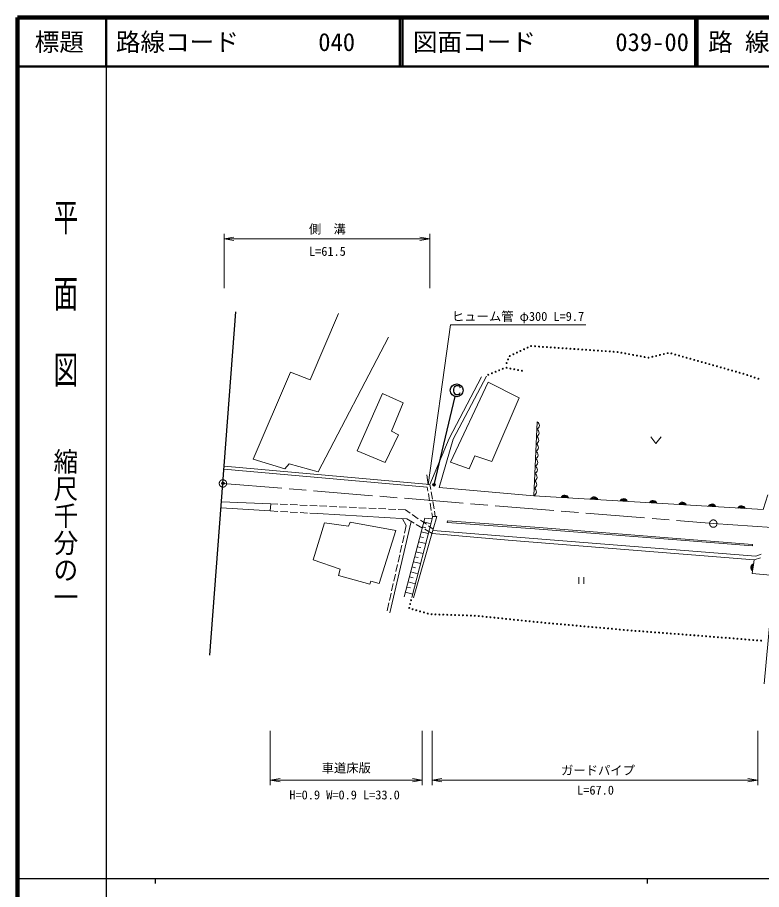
# Model space of a CAD drawing. Units: millimetres, scale not verified. Extents: x 40000 to 680000, y 20000 to 380000.
# Drawn here: x 40000 to 191242, y 202759 to 380000 of the extents above; entities that cross this region are included whole.
import ezdxf
from ezdxf.enums import TextEntityAlignment as Align

# ---------------------------------------------------------------- set-up
doc = ezdxf.new("R2010")
doc.units = ezdxf.units.MM
doc.header["$LTSCALE"] = 1000
doc.header["$PDMODE"] = 32
doc.header["$PDSIZE"] = 500
doc.linetypes.add('CHAIN', pattern=[18.5, 12, -1.5, 3.5, -1.5])
for name, color, linetype, lineweight in [('M-BMK', 2, 'CHAIN', 13), ('M-BMK-OTRS', 5, 'Continuous', 25), ('M-STR-HTXT', 7, 'Continuous', 13), ('M-STR-STRC', 7, 'Continuous', 25), ('M-TTL', 2, 'Continuous', 140), ('M-TTL-BAND', 7, 'Continuous', 25), ('M-TTL-LINE', 7, 'Continuous', 50), ('M-WORK', 1, 'Continuous', 13)]:
    doc.layers.add(name, color=color, linetype=linetype, lineweight=lineweight)
doc.layers.add('M-OTRS', color=6, linetype='Continuous')
doc.layers.add('M-TTL-TXT', color=7, linetype='Continuous')
doc.styles.add('@ＭＳ ゴシック', font='')
doc.styles.add('ＭＳ ゴシック', font='')
doc.styles.get('@ＭＳ ゴシック').set_extended_font_data('@MS Gothic')
doc.styles.get('ＭＳ ゴシック').set_extended_font_data('MS Gothic')

# ---------------------------------------------------------------- blocks, each defined once
blk = doc.blocks.new('open_arrow')
at = {"color": 0, "linetype": 'Continuous', "lineweight": -2}
blk.add_lwpolyline([(7.5, 1.25), (0, 0), (7.5, -1.25)], dxfattribs=at)

msp = doc.modelspace()

# ---------------------------------------------------------------- linework, layer by layer
at = {"layer": 'M-BMK'}
for p, q in [((81768, 285296), (181434, 277130)), ((181434, 277130), (273805, 271250))]:
    msp.add_line(p, q, dxfattribs=at)
for centre in [(81768, 285296), (181434, 277130)]:
    msp.add_circle(centre, 750, dxfattribs=at)
at = {"layer": 'M-BMK-OTRS'}
for p, q in [((81768, 285296), (84400, 320197)), ((79135, 250395), (81768, 285296))]:
    msp.add_line(p, q, dxfattribs=at)
at = {"layer": 'M-OTRS'}
msp.add_point((81768, 285296), dxfattribs=at)
at = {"layer": 'M-STR-HTXT'}
for p, q in [((81985, 325000), (81985, 336000)), ((81985, 335000), (123812, 335000)), ((123812, 325000), (123812, 336000)), ((123500, 285000), (123180, 287063)), ((91398, 235000), (91398, 224000)), ((122266, 235000), (122266, 224000)), ((124263, 235000), (124263, 224000)), ((190457, 235000), (190457, 224000)), ((91398, 225000), (122266, 225000)), ((124263, 225000), (190457, 225000))]:
    msp.add_line(p, q, dxfattribs=at)
msp.add_lwpolyline([(123500, 285000), (128000, 317500), (155500, 317500)], dxfattribs=at)
at = {"layer": 'M-STR-STRC'}
for p, q in [((128812, 304840), (128961, 305042)), ((128961, 305042), (129163, 305179)), ((129163, 305179), (129525, 305182)), ((129525, 305182), (129736, 305115)), ((129736, 305115), (129879, 304972)), ((129879, 304972), (129955, 304752)), ((128675, 304469), (128742, 304752)), ((128675, 304039), (128675, 304469)), ((128736, 303764), (128675, 304039)), ((128882, 303545), (128736, 303764)), ((128742, 304752), (128812, 304840)), ((129020, 303404), (128882, 303545)), ((129172, 303331), (129020, 303404)), ((129528, 303331), (129172, 303331)), ((129739, 303399), (129528, 303331)), ((129882, 303548), (129739, 303399)), ((129947, 303679), (129882, 303548)), ((124666, 285021), (128986, 302953))]:
    msp.add_line(p, q, dxfattribs=at)
for centre, radius in [((129276, 304221), 1300), ((129276, 304221), 1300), ((124666, 285021), 250), ((124666, 285021), 200), ((124666, 285021), 150), ((124666, 285021), 100), ((124666, 285021), 50), ((124666, 285021), 20)]:
    msp.add_circle(centre, radius, dxfattribs=at)
msp.add_point((124666, 285021), dxfattribs=at)
at = {"layer": 'M-TTL'}
for p, q in [((40000, 380000), (40000, 20000)), ((680000, 380000), (40000, 380000))]:
    msp.add_line(p, q, dxfattribs=at)
at = {"layer": 'M-TTL-BAND'}
for p, q in [((58000, 370000), (58000, 20000)), ((40000, 205000), (579000, 205000)), ((68000, 205000), (68000, 204000)), ((168000, 205000), (168000, 204000))]:
    msp.add_line(p, q, dxfattribs=at)
at = {"layer": 'M-TTL-LINE'}
for p, q in [((58000, 380000), (58000, 370000)), ((117750, 380000), (117750, 370000)), ((118250, 380000), (118250, 370000)), ((177750, 380000), (177750, 370000)), ((178250, 380000), (178250, 370000)), ((40000, 370000), (680000, 370000))]:
    msp.add_line(p, q, dxfattribs=at)
at = {"layer": 'M-WORK'}
for p, q in [((105248, 319854), (99507, 306321)), ((101137, 287670), (115439, 315034)), ((95493, 307919), (87896, 290228)), ((99507, 306321), (95493, 307919)), ((127770, 294428), (134324, 306990)), ((135363, 307069), (128530, 294322)), ((128014, 289625), (135695, 305847)), ((135695, 305847), (141947, 302721)), ((109016, 291926), (114184, 303541)), ((114184, 303541), (118366, 301650)), ((118366, 301650), (115995, 295922)), ((141947, 302721), (136397, 289734)), ((144940, 282806), (145618, 297812)), ((117434, 295203), (114770, 289528)), ((115995, 295922), (117434, 295203)), ((123812, 285106), (127770, 294428)), ((128530, 294322), (125684, 284502)), ((168737, 294788), (169787, 293388)), ((169787, 293388), (170837, 294788)), ((114770, 289528), (109016, 291926)), ((132933, 290888), (131815, 288260)), ((136397, 289734), (132933, 290888)), ((87896, 290228), (94343, 288256)), ((94343, 288256), (95196, 289295)), ((95196, 289295), (101137, 287670)), ((131815, 288260), (128014, 289625)), ((81978, 288176), (123299, 284549)), ((82030, 288774), (123812, 285106)), ((123299, 284549), (123437, 283750)), ((123812, 285106), (123989, 284080)), ((124074, 283587), (124329, 282109)), ((125684, 284502), (144940, 282806)), ((123522, 283258), (123777, 281780)), ((91398, 279700), (81395, 280362)), ((81486, 281568), (91470, 281175)), ((91470, 281175), (91398, 279700)), ((91470, 281175), (92919, 281109)), ((93418, 281086), (94917, 281017)), ((95416, 280995), (96915, 280926)), ((97414, 280904), (98913, 280835)), ((99412, 280813), (100911, 280744)), ((101410, 280722), (102909, 280653)), ((103408, 280630), (104906, 280562)), ((105406, 280539), (106904, 280471)), ((107404, 280448), (108902, 280380)), ((109402, 280357), (110900, 280289)), ((111400, 280266), (112898, 280198)), ((113398, 280175), (114896, 280107)), ((115396, 280084), (116894, 280016)), ((123862, 281287), (124117, 279809)), ((124414, 281616), (124669, 280138)), ((91398, 279700), (92948, 279614)), ((93448, 279586), (94945, 279501)), ((95444, 279473), (96942, 279389)), ((97441, 279361), (98939, 279277)), ((99438, 279249), (100988, 279162)), ((100988, 279162), (119130, 278079)), ((117393, 279993), (118843, 279927)), ((118843, 279927), (119829, 279250)), ((120242, 278967), (121478, 278118)), ((124202, 279316), (124340, 278517)), ((124327, 278590), (124271, 278133)), ((125236, 278586), (124327, 278590)), ((124526, 276026), (125236, 278586)), ((124754, 279646), (124931, 278619)), ((100090, 269740), (102416, 277306)), ((102416, 277306), (107318, 276586)), ((107318, 276586), (107638, 277439)), ((107638, 277439), (116882, 275734)), ((119991, 277582), (115709, 259029)), ((119039, 276778), (118281, 278130)), ((118601, 262237), (122783, 278248)), ((118680, 275178), (119039, 276778)), ((119130, 278079), (120614, 277221)), ((124271, 278133), (120146, 262086)), ((121047, 276971), (122346, 276221)), ((121890, 277835), (123127, 276986)), ((122582, 277478), (124006, 277105)), ((122783, 278248), (124271, 278133)), ((123539, 276703), (124526, 276026)), ((127381, 277682), (127360, 277383)), ((127360, 277383), (145170, 276093)), ((127381, 277682), (145193, 276392)), ((116882, 275734), (113530, 264993)), ((120483, 262015), (124526, 276026)), ((122058, 275472), (123490, 275098)), ((122320, 276475), (123036, 276288)), ((122779, 275971), (124263, 275113)), ((124263, 275113), (139755, 273781)), ((190045, 270528), (124448, 275755)), ((145170, 276093), (173146, 273877)), ((145193, 276392), (173170, 274176)), ((118242, 273226), (118570, 274690)), ((121531, 273456), (122972, 273079)), ((121795, 274464), (122515, 274276)), ((139755, 273781), (160894, 272103)), ((173146, 273877), (189371, 272594)), ((173170, 274176), (189394, 272893)), ((117805, 271274), (118133, 272738)), ((121001, 271428), (122450, 271049)), ((121266, 272442), (121990, 272253)), ((160894, 272103), (189773, 269741)), ((189394, 272893), (189371, 272594)), ((105627, 267888), (100090, 269740)), ((117367, 269323), (117695, 270787)), ((120735, 270408), (121463, 270218)), ((189773, 269741), (191045, 270208)), ((191168, 270903), (190045, 270528)), ((105271, 266592), (105627, 267888)), ((116930, 267371), (117258, 268835)), ((120201, 268364), (120933, 268173)), ((120469, 269389), (121925, 269009)), ((111630, 264816), (105271, 266592)), ((116492, 265420), (116820, 266883)), ((119664, 266308), (120400, 266116)), ((119933, 267339), (121398, 266956)), ((154075, 266263), (154075, 264863)), ((155125, 264863), (155125, 266263)), ((111807, 265455), (111630, 264816)), ((113530, 264993), (111807, 265455)), ((116055, 263468), (116383, 264932)), ((119124, 264241), (119864, 264048)), ((119395, 265278), (120867, 264893)), ((115617, 261517), (115945, 262980)), ((118853, 263205), (120334, 262818)), ((115149, 259428), (115508, 261029))]:
    msp.add_line(p, q, dxfattribs=at)
for points in [[(192497, 282979), (191538, 279995), (144940, 282806)], [(189773, 269741), (189351, 266997), (193773, 266570), (191782, 244601)]]:
    msp.add_lwpolyline(points, dxfattribs=at)
for centre in [(141516, 311883), (142237, 312228), (142959, 312574), (143681, 312919), (144411, 313220), (145209, 313165), (146007, 313110), (146805, 313055), (147603, 313000), (148401, 312945), (149200, 312890), (149998, 312835), (150796, 312781), (151594, 312726), (152392, 312671), (153190, 312616), (153988, 312561), (154786, 312506), (155585, 312451), (156383, 312396), (157181, 312342), (157979, 312287), (158777, 312232), (159575, 312177), (160373, 312122), (161171, 312067), (161968, 311999), (162755, 311855), (139717, 310502), (140073, 311192), (140794, 311538), (163542, 311711), (164329, 311567), (165115, 311423), (165902, 311279), (166689, 311135), (167476, 310990), (168263, 310858), (169042, 311040), (169821, 311222), (170600, 311405), (171379, 311587), (172158, 311769), (172931, 311708), (173701, 311490), (174471, 311273), (175241, 311056), (176011, 310838), (176781, 310621), (177550, 310404), (178320, 310186), (138653, 308594), (139404, 308797), (139416, 309761), (140189, 308646), (140975, 308494), (141760, 308343), (179090, 309969), (179860, 309751), (180630, 309534), (181400, 309317), (182170, 309099), (182940, 308882), (183710, 308664), (184480, 308447), (135689, 307387), (136430, 307689), (137171, 307990), (137912, 308292), (142546, 308192), (185249, 308230), (186019, 308012), (186789, 307795), (187559, 307578), (188320, 307331), (189078, 307075), (189836, 306819), (190594, 306562), (119821, 260784), (120009, 261561), (119632, 260006), (120303, 259730), (121073, 259512), (121842, 259294), (122612, 259076), (123382, 258858), (124162, 258709), (124962, 258682), (125761, 258656), (126561, 258630), (127360, 258604), (128160, 258577), (128960, 258551), (129759, 258525), (130559, 258498), (131358, 258472), (132158, 258446), (132957, 258419), (133754, 258348), (134550, 258265), (135345, 258183), (136141, 258100), (136937, 258017), (137733, 257935), (138528, 257852), (139324, 257770), (140120, 257687), (140915, 257605), (141711, 257522), (142507, 257439), (143303, 257357), (144098, 257274), (144894, 257192), (145690, 257109), (146486, 257036), (147283, 256964), (148080, 256893), (148877, 256821), (149674, 256750), (150470, 256678), (151267, 256607), (152064, 256535), (152861, 256464), (153658, 256392), (154454, 256321), (155251, 256249), (156048, 256178), (156845, 256106), (157642, 256035), (158438, 255963), (159235, 255892), (160032, 255820), (160829, 255749), (161626, 255677), (162422, 255606), (163219, 255534), (164016, 255463), (164813, 255395), (165611, 255335), (166408, 255274), (167206, 255213), (168004, 255153), (168802, 255092), (169599, 255032), (170397, 254971), (171195, 254910), (171992, 254850), (172790, 254789), (173588, 254729), (174386, 254668), (175183, 254607), (175981, 254547), (176779, 254486), (177576, 254426), (178374, 254365), (179172, 254303), (179969, 254239), (180766, 254175), (181564, 254111), (182361, 254047), (183159, 253983), (183956, 253919), (184754, 253855), (185551, 253791), (186349, 253727), (187146, 253663), (187943, 253599), (188741, 253535), (189538, 253471), (190336, 253407), (191133, 253344)]:
    msp.add_circle(centre, 100, dxfattribs=at)
for centre, radius, start, end in [((145270, 297076), 814, 290.10895, 64.72361), ((145202, 295575), 814, 290.10895, 64.72361), ((145135, 294075), 814, 290.10895, 64.72361), ((145067, 292574), 814, 290.10895, 64.72361), ((144999, 291073), 814, 290.10895, 64.72361), ((144931, 289573), 814, 290.10895, 64.72361), ((144796, 286572), 814, 290.10895, 64.72361), ((144864, 288072), 814, 290.10895, 64.72361), ((144728, 285071), 814, 290.10895, 64.72361), ((144661, 283571), 814, 290.10895, 64.72361), ((151227, 282114), 812, 19.1673, 153.92757), ((151227, 282114), 650, 25.28308, 147.81178), ((151227, 282114), 488, 36.41577, 136.67909), ((151227, 282114), 325, 70.60506, 102.4898), ((157216, 281753), 812, 19.1673, 153.92757), ((157216, 281753), 650, 25.28308, 147.81178), ((157216, 281753), 488, 36.41577, 136.67909), ((157216, 281753), 325, 70.60506, 102.4898), ((163205, 281391), 812, 19.1673, 153.92757), ((163205, 281391), 650, 25.28308, 147.81178), ((163205, 281391), 488, 36.41577, 136.67909), ((169194, 281030), 812, 19.1673, 153.92757), ((163205, 281391), 325, 70.60506, 102.4898), ((169194, 281030), 650, 25.28308, 147.81178), ((169194, 281030), 488, 36.41577, 136.67909), ((169194, 281030), 325, 70.60506, 102.4898), ((175183, 280669), 812, 19.1673, 153.92757), ((175183, 280669), 650, 25.28308, 147.81178), ((175183, 280669), 488, 36.41577, 136.67909), ((175183, 280669), 325, 70.60506, 102.4898), ((181173, 280307), 812, 19.1673, 153.92757), ((181173, 280307), 650, 25.28308, 147.81178), ((181173, 280307), 488, 36.41577, 136.67909), ((181173, 280307), 325, 70.60506, 102.4898), ((187162, 279946), 812, 19.1673, 153.92757), ((187162, 279946), 650, 25.28308, 147.81178), ((187162, 279946), 488, 36.41577, 136.67909), ((187162, 279946), 325, 70.60506, 102.4898), ((189854, 268210), 812, 103.88067, 238.64094), ((189854, 268210), 650, 109.99646, 232.52515), ((189854, 268210), 488, 121.12915, 221.39246), ((189854, 268210), 325, 155.31844, 187.20317)]:
    msp.add_arc(centre, radius, start, end, dxfattribs=at)

# ---------------------------------------------------------------- block references
at = {"layer": 'M-STR-HTXT', "xscale": 267, "yscale": 267}
for p in [(81985, 335000), (91398, 225000), (124263, 225000)]:
    msp.add_blockref('open_arrow', p, dxfattribs=at)
at = {"layer": 'M-STR-HTXT', "xscale": 267, "yscale": 267, "rotation": 180}
for p in [(123812, 335000), (122266, 225000), (190457, 225000)]:
    msp.add_blockref('open_arrow', p, dxfattribs=at)

# ---------------------------------------------------------------- texts
at = {"layer": 'M-STR-HTXT', "style": 'ＭＳ ゴシック'}
for s, p in [('側\u3000溝', (103000, 337000)), ('ヒューム管 φ300 L=9.7', (141750, 319250)), ('ガードパイプ', (158000, 227000)), ('H=0.9 W=0.9 L=33.0', (106500, 222000))]:
    msp.add_text(s, height=1833, dxfattribs=at).set_placement(p, align=Align.MIDDLE_CENTER)
for s, p in [('L=61.5', (103000, 331000)), ('車道床版', (106832, 226000)), ('L=67.0', (157500, 221500))]:
    msp.add_text(s, height=1833, dxfattribs=at).set_placement(p, align=Align.BOTTOM_CENTER)
at = {"layer": 'M-TTL-BAND', "style": '@ＭＳ ゴシック'}
for s, width, p in [('平  面  図', 1.55, (49777, 323975)), ('縮尺千分の一', 1.1, (49777, 276030))]:
    msp.add_text(s, height=3666, rotation=270, dxfattribs=dict(at, width=width)).set_placement(p, align=Align.MIDDLE_CENTER)
at = {"layer": 'M-TTL-TXT', "style": 'ＭＳ ゴシック'}
msp.add_text('標題', height=3666, dxfattribs=at).set_placement((48500, 375000), align=Align.MIDDLE_CENTER)
for s, p in [('路線コード', (60000, 375000)), ('040', (101142, 375000)), ('図面コード', (120380, 375000)), ('039-00', (161521, 375000)), ('路 線 名', (180380, 375000))]:
    msp.add_text(s, height=3666, dxfattribs=at).set_placement(p, align=Align.MIDDLE_LEFT)

doc.saveas('drawing.dxf')
